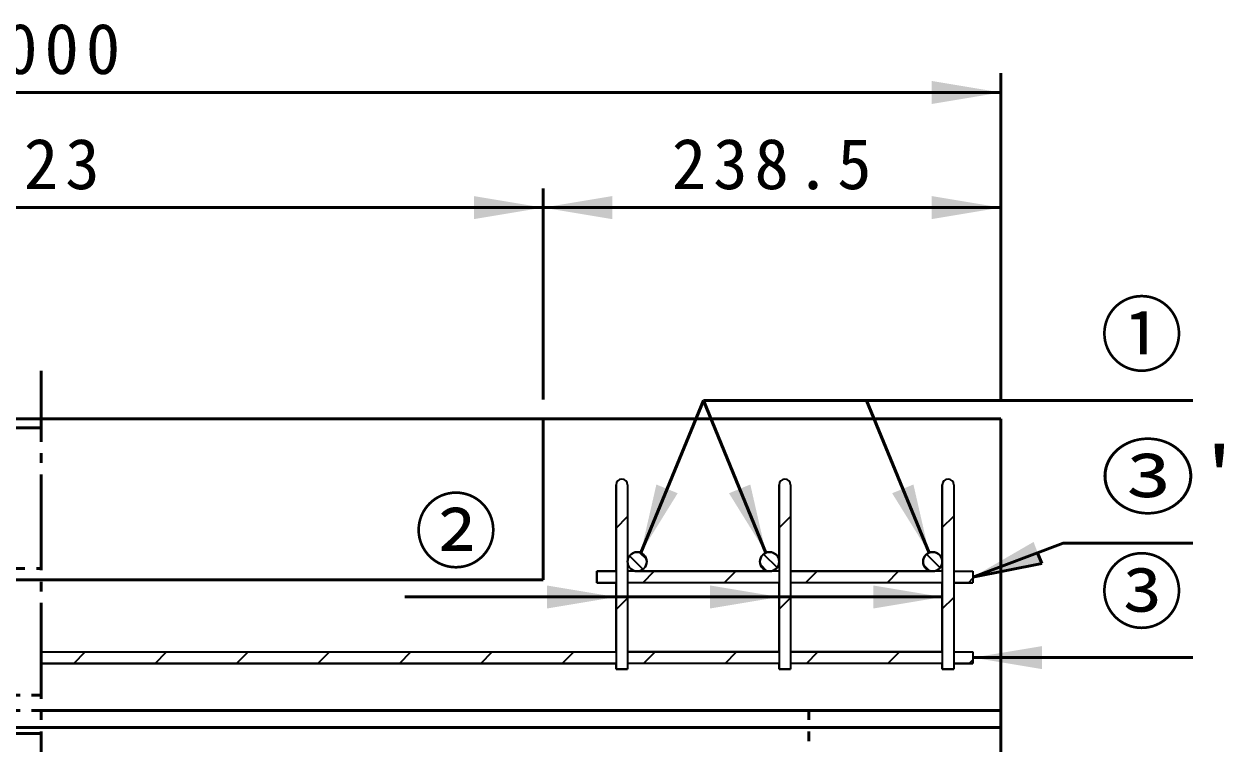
# Model space of a CAD drawing. Units: millimetres, scale not verified. Extents: x 100 to 4105, y 100 to 2870.
# Drawn here: x 2474 to 3099, y 1438 to 1813 of the extents above; entities that cross this region are included whole.
import ezdxf
from ezdxf.enums import TextEntityAlignment as Align

# ---------------------------------------------------------------- set-up
doc = ezdxf.new("R2010")
doc.units = ezdxf.units.MM
doc.header["$LTSCALE"] = 5
doc.linetypes.add('USER1', pattern=[13.4, 10, -1.2, 1, -1.2])
doc.linetypes.add('USER2', pattern=[2.2, 1, -1.2])
doc.layers.add('V-nasSTD', color=7, linetype='Continuous', lineweight=35)
doc.styles.add('ＭＳ ゴシック', font='')
doc.styles.get('ＭＳ ゴシック').set_extended_font_data('MS Gothic')

msp = doc.modelspace()

# ---------------------------------------------------------------- hatches: boundary and pattern name
at = {"layer": 'V-nasSTD'}
for points in [[(2946.969, 1771.045), (2982.969, 1777.045), (2946.969, 1783.045)], [(2708.469, 1711.045), (2744.469, 1717.045), (2708.469, 1723.045)], [(2780.469, 1723.045), (2744.469, 1717.045), (2780.469, 1711.045)], [(2946.969, 1711.045), (2982.969, 1717.045), (2946.969, 1723.045)], [(2809.046, 1570.471), (2803.496, 1572.75), (2795.369, 1537.17), (2814.596, 1568.191)], [(2846.893, 1570.471), (2841.343, 1568.191), (2860.57, 1537.17), (2852.443, 1572.75)], [(2931.893, 1570.471), (2926.343, 1568.191), (2945.57, 1537.17), (2937.443, 1572.75)], [(3002.163, 1537.223), (3004.276, 1531.607), (2968.469, 1524.545), (3000.05, 1542.839)], [(2746.469, 1508.132), (2782.469, 1514.132), (2746.469, 1520.132)], [(2831.469, 1508.132), (2867.469, 1514.132), (2831.469, 1520.132)], [(2916.469, 1508.132), (2952.469, 1514.132), (2916.469, 1520.132)], [(3004.469, 1488.545), (2968.469, 1482.545), (3004.469, 1476.545)]]:
    msp.add_hatch(color=256, dxfattribs=at).paths.add_polyline_path(points)

# ---------------------------------------------------------------- linework, layer by layer
at = {"layer": 'V-nasSTD', "lineweight": 50}
for p, q in [((2982.969, 1617.045), (2982.969, 1787.045)), ((1982.969, 1777.045), (2982.969, 1777.045)), ((2744.469, 1617.045), (2744.469, 1727.045)), ((2221.469, 1717.045), (2744.469, 1717.045)), ((2744.469, 1717.045), (2982.969, 1717.045)), ((2827.969, 1616.545), (2795.369, 1537.17)), ((2827.969, 1616.545), (2860.57, 1537.17)), ((2827.969, 1616.545), (3082.969, 1616.545)), ((2912.969, 1616.545), (2945.57, 1537.17)), ((2744.469, 1607.045), (2221.469, 1607.045)), ((2744.469, 1607.045), (2982.969, 1607.045)), ((2744.469, 1607.045), (2744.469, 1523.045)), ((2982.969, 1455.045), (2982.969, 1607.045)), ((2221.469, 1602.214), (2482.969, 1602.214)), ((2968.469, 1524.545), (3015.5, 1542.241)), ((3015.5, 1542.241), (3082.969, 1542.241)), ((3002.163, 1537.223), (3004.276, 1531.607)), ((3004.276, 1531.607), (2968.469, 1524.545)), ((2744.469, 1523.045), (2221.469, 1523.045)), ((2952.469, 1514.132), (2672.469, 1514.132)), ((2968.469, 1482.545), (3082.969, 1482.545)), ((2482.969, 1455.045), (2982.969, 1455.045)), ((2982.969, 1455.045), (2982.969, 615.045)), ((1982.969, 1446.045), (2982.969, 1446.045)), ((1982.969, 1443.045), (2482.969, 1443.045))]:
    msp.add_line(p, q, dxfattribs=at)
at = {"layer": 'V-nasSTD', "linetype": 'USER1', "lineweight": 50}
msp.add_line((2482.969, 590.045), (2482.969, 1632.045), dxfattribs=at)
at = {"layer": 'V-nasSTD'}
for p, q in [((2782.469, 1572.545), (2782.469, 1476.545)), ((2782.469, 1527.545), (2782.469, 1572.545)), ((2788.469, 1572.545), (2788.469, 1476.545)), ((2788.469, 1572.545), (2788.469, 1532.545)), ((2867.469, 1572.545), (2867.469, 1476.545)), ((2867.469, 1532.545), (2867.469, 1572.545)), ((2873.469, 1572.545), (2873.469, 1476.545)), ((2873.469, 1572.545), (2873.469, 1527.545)), ((2952.469, 1572.545), (2952.469, 1476.545)), ((2952.469, 1532.545), (2952.469, 1572.545)), ((2958.469, 1572.545), (2958.469, 1476.545)), ((2958.469, 1572.545), (2958.469, 1527.545)), ((2782.469, 1550.01), (2788.469, 1556.01)), ((2867.469, 1550.157), (2873.469, 1556.157)), ((2952.469, 1550.304), (2958.469, 1556.304)), ((2789.499, 1535.584), (2796.508, 1528.574)), ((2794.785, 1537.369), (2798.293, 1533.86)), ((2859.345, 1536.448), (2866.373, 1529.42)), ((2944.264, 1536.382), (2951.307, 1529.339)), ((2782.469, 1527.545), (2772.469, 1527.545)), ((2772.469, 1527.545), (2772.469, 1521.545)), ((2772.469, 1521.545), (2772.469, 1527.545)), ((2772.469, 1527.545), (2782.469, 1527.545)), ((2867.469, 1527.545), (2788.469, 1527.545)), ((2793.469, 1527.545), (2862.469, 1527.545)), ((2796.431, 1521.545), (2802.431, 1527.545)), ((2838.857, 1521.545), (2844.857, 1527.545)), ((2857.71, 1531.012), (2860.936, 1527.786)), ((2952.469, 1527.545), (2873.469, 1527.545)), ((2873.469, 1527.545), (2947.469, 1527.545)), ((2881.284, 1521.545), (2887.284, 1527.545)), ((2923.71, 1521.545), (2929.71, 1527.545)), ((2942.789, 1530.786), (2945.71, 1527.864)), ((2958.469, 1527.545), (2968.469, 1527.545)), ((2958.469, 1527.545), (2968.469, 1527.545)), ((2968.469, 1527.545), (2968.469, 1521.545)), ((2968.469, 1527.545), (2968.469, 1521.545)), ((2772.469, 1521.545), (2782.469, 1521.545)), ((2782.469, 1521.545), (2772.469, 1521.545)), ((2782.469, 1485.545), (2782.469, 1521.545)), ((2867.469, 1521.545), (2788.469, 1521.545)), ((2867.469, 1521.545), (2788.469, 1521.545)), ((2788.469, 1521.545), (2788.469, 1485.545)), ((2867.469, 1485.545), (2867.469, 1521.545)), ((2952.469, 1521.545), (2873.469, 1521.545)), ((2952.469, 1521.545), (2873.469, 1521.545)), ((2873.469, 1521.545), (2873.469, 1485.545)), ((2952.469, 1485.545), (2952.469, 1521.545)), ((2958.469, 1521.545), (2968.469, 1521.545)), ((2968.469, 1521.545), (2958.469, 1521.545)), ((2958.469, 1521.545), (2958.469, 1485.545)), ((2966.136, 1521.545), (2968.469, 1523.878)), ((2782.469, 1507.583), (2788.469, 1513.583)), ((2867.469, 1507.73), (2873.469, 1513.73)), ((2952.469, 1507.878), (2958.469, 1513.878)), ((2482.969, 1485.545), (2782.469, 1485.545)), ((2482.969, 1485.545), (2782.469, 1485.545)), ((2499.872, 1479.545), (2505.872, 1485.545)), ((2542.299, 1479.545), (2548.299, 1485.545)), ((2584.725, 1479.545), (2590.725, 1485.545)), ((2627.152, 1479.545), (2633.152, 1485.545)), ((2669.578, 1479.545), (2675.578, 1485.545)), ((2712.004, 1479.545), (2718.004, 1485.545)), ((2754.431, 1479.545), (2760.431, 1485.545)), ((2867.469, 1485.545), (2788.469, 1485.545)), ((2788.469, 1485.545), (2867.469, 1485.545)), ((2796.857, 1479.545), (2802.857, 1485.545)), ((2839.284, 1479.545), (2845.284, 1485.545)), ((2952.469, 1485.545), (2873.469, 1485.545)), ((2873.469, 1485.545), (2952.469, 1485.545)), ((2881.71, 1479.545), (2887.71, 1485.545)), ((2924.136, 1479.545), (2930.136, 1485.545)), ((2958.469, 1485.545), (2968.469, 1485.545)), ((2958.469, 1485.545), (2968.469, 1485.545)), ((2968.469, 1485.545), (2968.469, 1479.545)), ((2968.469, 1485.545), (2968.469, 1479.545)), ((2482.969, 1479.545), (2782.469, 1479.545)), ((2782.469, 1479.545), (2482.969, 1479.545)), ((2782.469, 1476.545), (2782.469, 1479.545)), ((2782.469, 1476.545), (2788.469, 1476.545)), ((2788.469, 1476.545), (2782.469, 1476.545)), ((2867.469, 1479.545), (2788.469, 1479.545)), ((2867.469, 1479.545), (2788.469, 1479.545)), ((2788.469, 1479.545), (2788.469, 1476.545)), ((2867.469, 1476.545), (2867.469, 1479.545)), ((2867.469, 1476.545), (2873.469, 1476.545)), ((2873.469, 1476.545), (2867.469, 1476.545)), ((2952.469, 1479.545), (2873.469, 1479.545)), ((2952.469, 1479.545), (2873.469, 1479.545)), ((2873.469, 1479.545), (2873.469, 1476.545)), ((2952.469, 1476.545), (2952.469, 1479.545)), ((2952.469, 1476.545), (2958.469, 1476.545)), ((2958.469, 1476.545), (2952.469, 1476.545)), ((2958.469, 1479.545), (2968.469, 1479.545)), ((2968.469, 1479.545), (2958.469, 1479.545)), ((2958.469, 1479.545), (2958.469, 1476.545)), ((2966.563, 1479.545), (2968.469, 1481.451))]:
    msp.add_line(p, q, dxfattribs=at)
at = {"layer": 'V-nasSTD', "linetype": 'USER2', "lineweight": 50}
for p, q in [((2227.469, 1529.045), (2482.969, 1529.045)), ((2482.969, 1462.933), (2232.728, 1462.933)), ((1982.969, 1455.045), (2482.969, 1455.045)), ((2882.969, 1455.045), (2882.969, 1355.045))]:
    msp.add_line(p, q, dxfattribs=at)
at = {"layer": 'V-nasSTD'}
for centre in [(2793.469, 1532.545), (2862.469, 1532.545), (2947.469, 1532.545)]:
    msp.add_circle(centre, 5, dxfattribs=at)
for centre, radius, start, end in [((2785.469, 1572.545), 3, 0, 180), ((2785.469, 1572.545), 3, 0, 180), ((2870.469, 1572.545), 3, 0, 180), ((2870.469, 1572.545), 3, 0, 180), ((2955.469, 1572.545), 3, 0, 180), ((2955.469, 1572.545), 3, 0, 180), ((2793.469, 1532.545), 5, 270, 180), ((2793.469, 1532.545), 5, 180, 270), ((2862.469, 1532.545), 5, 0, 270), ((2862.469, 1532.545), 5, 270, 0), ((2947.469, 1532.545), 5, 0, 270), ((2947.469, 1532.545), 5, 270, 0)]:
    msp.add_arc(centre, radius, start, end, dxfattribs=at)

# ---------------------------------------------------------------- texts
at = {"layer": 'V-nasSTD', "style": 'ＭＳ ゴシック'}
for s, p in [('①', (3034.769, 1666.745)), ('②', (2677.469, 1564.332)), ('③', (3034.769, 1532.745))]:
    msp.add_text(s, height=31.67, dxfattribs=at).set_placement(p, align=Align.TOP_LEFT)
at = {"layer": 'V-nasSTD', "style": 'ＭＳ ゴシック', "width": 1.15}
msp.add_text("③'", height=31.67, dxfattribs=at).set_placement((3034.769, 1592.441), align=Align.TOP_LEFT)
at = {"layer": 'V-nasSTD', "char_height": 26.39, "attachment_point": 1, "style": 'ＭＳ ゴシック'}
for s, insert in [('\\T1.2;1000', (2441.569, 1813.045)), ('\\T1.2;523', (2452.369, 1753.045)), ('\\T1.2;238.5', (2811.519, 1753.045))]:
    msp.add_mtext(s, dxfattribs=dict(at, insert=insert))

doc.saveas('drawing.dxf')
